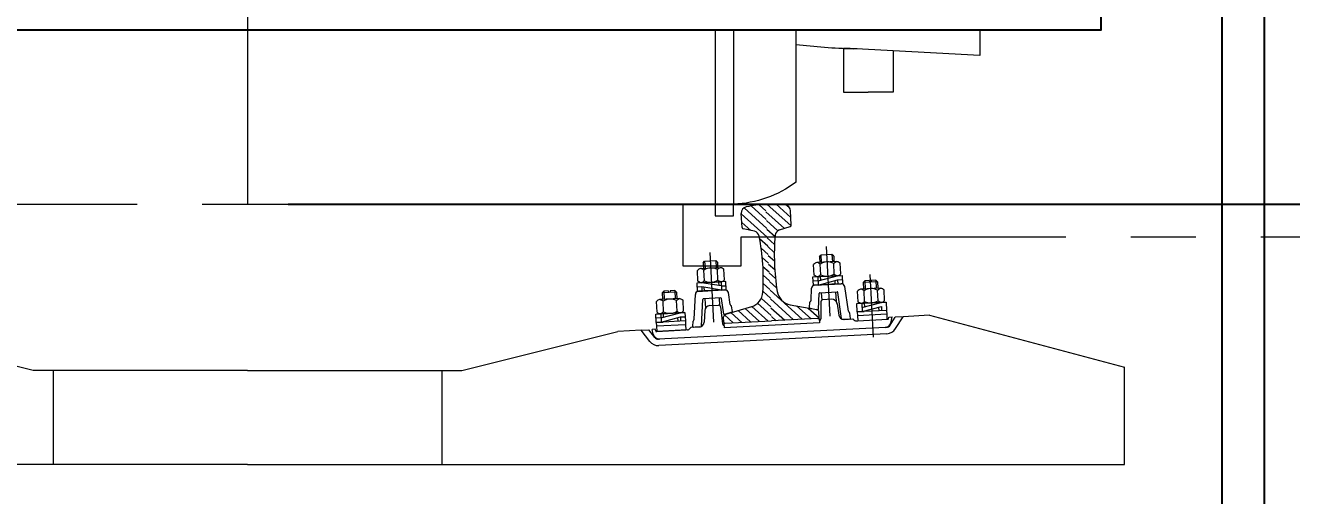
# Model space of a CAD drawing. Header units: millimetres. Extents: x -43929 to 22019, y 6537 to 66314.
# Drawn here: x 7143 to 9093, y 21939 to 22664 of the extents above; entities that cross this region are included whole.
import ezdxf

# ---------------------------------------------------------------- set-up
doc = ezdxf.new("R2010")
doc.units = ezdxf.units.MM
doc.set_wipeout_variables(frame=1)
for name, pattern in [('CENTER', [16, 10, -2, 2, -2]), ('K5LT32768', [0]), ('K5LT_AXLED', [19.5, 15, -1.5, 1.5, -1.5])]:
    doc.linetypes.add(name, pattern=pattern)
for name, color, linetype, lineweight in [('axes', 40, 'CENTER', 0), ('axes @ 1', 40, 'CENTER', 0), ('axes2', 40, 'CENTER', 13), ('dim', 4, 'Continuous', 15), ('hatch2', 7, 'Continuous', 9), ('line2', 7, 'Continuous', 18)]:
    doc.layers.add(name, color=color, linetype=linetype, lineweight=lineweight)
doc.layers.add('line1', color=5, linetype='Continuous', true_color=0x0000ff)
doc.styles.add('ГОСТ 2.304', font='CS_Gost2304.shx')
doc.dimstyles.new('СПДС', dxfattribs={"dimscale": 100, "dimtxt": 2.5, "dimasz": 2.5, "dimexe": 1.25, "dimexo": 0.625, "dimtad": 1, "dimdec": 0, "dimrnd": 0.001, "dimtxsty": 'ГОСТ 2.304', "dimblk": 'ARCHTICK', "dimblk1": 'ARCHTICK', "dimblk2": 'ARCHTICK', "dimcen": 2.5, "dimdle": 2, "dimadec": 0, "dimazin": 2, "dimtfac": 0.75, "dimtdec": 4, "dimtmove": 1, "dimatfit": 3, "dimfxl": 1, "dimtolj": 1, "dimarcsym": 1})

# ---------------------------------------------------------------- blocks, each defined once
blk = doc.blocks.new('*U100')
at = {"layer": 'hatch2', "ltscale": 5}
h = blk.add_hatch(dxfattribs=at)
h.set_pattern_fill('ANSI31', color=256, scale=3, angle=-2.981400153997468, style=0)
h.set_pattern_definition([(137.9815222859553, (3253.059400619823, 6870.572614517878), (6.375751474057575, 7.076398670302052), [])])
edge = h.paths.add_edge_path()
edge.add_ellipse((736.9093919051811, -173.5044744218758), major_axis=(2.82842411019934, 2.828430139288134), ratio=0.9999999999998298, start_angle=61.347732176719774, end_angle=137.9814612200011, ccw=False)
edge.add_line((735.7835229769116, -169.666191061784), (775.6740538891172, -157.9652547067672))
edge.add_ellipse((768.6373730895575, -133.9759837039164), major_axis=(-17.67768837055559, 17.67765068875063), ratio=0.999999999999992, start_angle=151.3477321767051, end_angle=221.8381609039573)
edge.add_ellipse((444.1320944249164, -116.0504677956051), major_axis=(-247.4876371877879, 247.4871096425184), ratio=0.9999999999999989, start_angle=221.838160903954, end_angle=236.016723094003)
edge.add_ellipse((778.3571036759531, -50.98209458804922), major_axis=(6.717507261724655, 6.717521580810541), ratio=0.9999999999999877, start_angle=326.0167230940014, end_angle=393.2212722913819)
edge.add_line((780.2963535754243, -41.68213169524097), (763.2814533186611, -38.13414509888389))
edge.add_ellipse((763.7917822373565, -35.68678644293686), major_axis=(1.767765068874316, 1.767768837054812), ratio=0.9999999999998817, start_angle=137.9814612199594, end_angle=213.2212722913265, ccw=False)
edge.add_line((761.2951663341373, -35.81682118936442), (760.1773306701798, -14.35481679448276))
edge.add_ellipse((770.1637942828238, -13.83467780883075), major_axis=(7.071060275500455, 7.071075348222441), ratio=0.9999999999999789, start_angle=57.75740643410501, end_angle=137.9814612199817, ccw=False)
edge.add_ellipse((806.5998453475768, -174.761413259519), major_axis=(-123.7438185938938, 123.7435548212591), ratio=0.999999999999986, start_angle=317.981461219979, end_angle=327.7574064340954, ccw=False)
edge.add_line((797.4974131027702, 0.001699917338555679), (806.8599148440408, -179.7546450645023))
edge.add_line((806.8599148440408, -179.7546450645023), (735.4260022087255, -183.4752376888646))
edge.add_ellipse((735.321974404389, -181.4779449666967), major_axis=(-1.414215069645891, 1.414212055101493), ratio=0.9999999999998166, start_angle=47.98146121995501, end_angle=137.981461219943, ccw=False)
edge.add_line((733.3246816876344, -181.5819727638154), (732.9148064643377, -173.7125300161424))
h = blk.add_hatch(dxfattribs=at)
h.set_pattern_fill('ANSI31', color=256, scale=3, angle=-2.981400153997468, style=0)
h.set_pattern_definition([(137.9815222859553, (996.6278944935184, 4838.190655353072), (6.375751474057575, 7.076398670302052), [])])
edge = h.paths.add_edge_path()
edge.add_ellipse((806.5998453475768, -174.761413259519), major_axis=(123.7435548212548, 123.7438185938896), ratio=0.9999999999999983, start_angle=398.2055160058486, end_angle=407.98146121997917, ccw=False)
edge.add_ellipse((826.120552194654, -10.92020353392581), major_axis=(-7.071075348223355, 7.071060275501369), ratio=0.9999999999999902, start_angle=227.9814612199756, end_angle=308.20551600560265, ccw=False)
edge.add_line((836.1070158000803, -10.40006454830291), (837.2248514640378, -31.86206894318457))
edge.add_ellipse((834.7282355681527, -31.99210368961212), major_axis=(1.767765068874467, 1.767768837054963), ratio=0.9999999999998639, start_angle=242.7416501486344, end_angle=317.98146121997974, ccw=False)
edge.add_line((835.4900518519571, -34.37320342299063), (818.9358069840819, -39.66961886978243))
edge.add_ellipse((821.8307088903384, -48.71779785651597), major_axis=(6.717507261724809, 6.717521580810696), ratio=0.9999999999999994, start_angle=62.74165014857022, end_angle=129.9461993459503)
edge.add_ellipse((1161.007019798621, -78.71246597915888), major_axis=(-247.4876371877814, 247.4871096425119), ratio=0.9999999999999992, start_angle=39.94619934594959, end_angle=54.12476153599907)
edge.add_ellipse((840.1198316534283, -130.2528625938867), major_axis=(17.67765068875032, 17.67768837055529), ratio=0.9999999999999966, start_angle=144.1247615360014, end_angle=214.6151902632508)
edge.add_line((835.6133985042106, -154.8433497846709), (876.5036610440584, -162.336866817699))
edge.add_ellipse((875.7826317423023, -166.2713447678834), major_axis=(-2.828430139287939, 2.828424110199145), ratio=0.9999999999998982, start_angle=227.9814612199503, end_angle=304.6151902632327, ccw=False)
edge.add_line((879.7772171829129, -166.0632891736168), (880.1870924062096, -173.9327319212898))
edge.add_ellipse((878.1897996822372, -174.0367597184377), major_axis=(1.414212055100949, 1.414215069645346), ratio=0.999999999999932, start_angle=227.9814612200032, end_angle=317.9814612200192, ccw=False)
edge.add_line((878.293827479356, -176.0340524401399), (806.8599148440408, -179.7546450645023))
edge.add_line((806.8599148440408, -179.7546450645023), (797.4974131027702, 0.001699917338555679))
for p, q in [((761.2951663341373, -35.81682118936442), (760.1658233621856, -14.13388095225673)), ((837.2248514640378, -31.86206894321367), (836.0955084920861, -10.17912870607688)), ((780.2963535754243, -41.68213169524097), (763.2814533186611, -38.13414509888389)), ((818.9358069840819, -39.66961886981153), (835.4900518519571, -34.37320342299063)), ((711.5941631409805, -74.4740236067737), (717.1893334802007, -181.8990898666088)), ((899.8330789100146, -77.60062696240493), (882.856090774294, -78.48486323750694)), ((890.6729079943616, -65.14681426534662), (896.2680783335818, -172.5718805251818)), ((902.4597295614658, -79.96720811823616), (899.8330789100146, -77.60062696240493)), ((899.8330789100146, -77.60062696240493), (900.4005681918934, -88.49619766292744)), ((697.2679176445818, -99.07624029877479), (728.4026298958343, -97.45460742918658)), ((701.410764758708, -90.43872322805692), (703.7773459135788, -87.81207257939968)), ((701.410764758708, -90.43872322805692), (701.8482192995725, -98.83767802634975)), ((703.7773459135788, -87.81207257939968), (720.7543340565171, -86.92783630383201)), ((703.7773459135788, -87.81207257939968), (704.3448352027917, -98.7076432799222)), ((723.3809847006341, -89.2944174601289), (720.7543340565171, -86.92783630383201)), ((720.7543340565171, -86.92783630383201), (721.3218233385123, -97.82340700435452)), ((723.3809847006341, -89.2944174601289), (723.8184392416151, -97.69337225795607)), ((872.4601925148163, -109.1560843521147), (871.6093873619102, -92.8209605946322)), ((907.4774857501034, -88.12760064363829), (876.342773506185, -89.74923351369216)), ((880.4895096194232, -81.11151388662984), (882.856090774294, -78.48486323750694)), ((880.4895096194232, -81.11151388662984), (880.92696415307, -89.51046868445701)), ((882.5294476728886, -108.6316332183487), (881.678642520099, -92.29650946086622)), ((882.856090774294, -78.48486323750694), (883.4235800562892, -89.38043393805856)), ((903.2859225046122, -107.5505446384486), (902.4351173518226, -91.21542088099523)), ((902.4597295614658, -79.96720811823616), (902.8971840951126, -88.36616291652899)), ((913.355177662801, -107.0260935046826), (912.5043725100113, -90.69096974722925)), ((693.385336653213, -118.4830911376339), (692.5345315003069, -102.1479673801805)), ((703.4545918112854, -117.9586400038679), (702.6037866584957, -101.6235162464145)), ((724.211066643009, -116.8775514239969), (723.3602614902193, -100.5424276665435)), ((734.2803218011977, -116.3531002902309), (733.4295166482916, -100.0179765327775)), ((870.5848922716687, -112.0789497383521), (915.5239785213489, -109.738324303471)), ((871.2506701762322, -124.8616231592023), (870.5848922716687, -112.0789497383521)), ((908.6217915185262, -110.0978205861175), (877.4870792746078, -111.7194534557057)), ((878.0747399812099, -111.6888454991276), (878.7405178784393, -124.4715189199778)), ((878.4076289334334, -118.0801822093199), (908.0341308119241, -110.1284285426955)), ((878.7405178784393, -124.4715189199778), (908.3670197641477, -116.5197652528877)), ((881.8695961545454, -111.4911926843924), (882.1603191674221, -117.0729600784543)), ((908.3670197641477, -116.5197652528877), (915.8568674663547, -116.1296610141289)), ((908.3670197641477, -116.5197652528877), (908.6999087091535, -122.9111019635457)), ((915.5239785213489, -109.738324303471), (916.1897564185783, -122.5209977243212)), ((958.3520883524325, -108.334516228002), (963.3700902527198, -204.6781757865974)), ((967.3140602296917, -116.9829855393618), (960.3235357067315, -117.3470828293066)), ((969.9407108811429, -119.3495666956587), (967.3140602296917, -116.9829855393618)), ((967.3140602296917, -116.9829855393618), (967.9679447051603, -129.5373098452983)), ((638.3881745273247, -136.6182822919509), (640.7547556821955, -133.9916316432937)), ((660.3583944692509, -135.4739765240229), (638.3881745273247, -136.6182822919509)), ((647.7459055955987, -133.6275017804874), (640.7547556821955, -133.9916316432937)), ((640.7547556821955, -133.9916316432937), (641.4086401576642, -146.5459559492301)), ((647.7459055955987, -133.6275017804874), (647.8759403438307, -136.1241176832118)), ((657.7317438179161, -133.107395367726), (650.7412192948395, -133.4714926576708)), ((650.7412192948395, -133.4714926576708), (650.8712540430715, -135.9681085603661)), ((660.3583944692509, -135.4739765240229), (657.7317438179161, -133.107395367726)), ((657.7317438179161, -133.107395367726), (658.3856282932684, -145.6617196736624)), ((660.3583944692509, -135.4739765240229), (660.8822441964876, -145.5316849272349)), ((736.4491226597456, -119.0653310890193), (691.5100364100654, -121.4059565238713)), ((691.5100364100654, -121.4059565238713), (692.175814314629, -134.1886299447506)), ((699.3327730718302, -127.4071889948682), (691.8429253624054, -127.7972932340926)), ((692.175814314629, -134.1886299447506), (708.816063052509, -133.3219325397222)), ((694.1960665908409, -134.0834063127113), (735.0907592889853, -131.9534306978167)), ((735.0907592889853, -131.9534306978167), (694.1960665908409, -134.0834063127113)), ((698.4122234130045, -121.0464602412248), (729.546935664257, -119.4248273712001)), ((729.2921639025444, -125.846772038436), (698.9998841196066, -121.0158522846468)), ((729.625052854768, -132.238108749094), (699.3327730718302, -127.4071889948682)), ((699.3327730718302, -127.4071889948682), (699.6656620241702, -133.7985257055261)), ((703.4508042417001, -133.6013788362325), (703.1599732950563, -128.0175391331431)), ((725.1644187768688, -119.6530881424842), (725.4551417969633, -125.2348555365752)), ((728.9592749503208, -119.4554353282147), (729.625052854768, -132.238108749094)), ((729.2921639025444, -125.846772038436), (736.7820116120856, -125.4566677992116)), ((729.625052854768, -132.238108749094), (737.114900556975, -131.8480045098695)), ((737.114900556975, -131.8480045098695), (736.4491226597456, -119.0653310890193)), ((743.0514648512471, -154.2316618218611), (740.2934022418922, -136.1910385507217)), ((867.6715985727496, -147.740896676376), (868.5405517164618, -129.5113624591322)), ((878.4076289334334, -118.0801822093199), (870.9177812240086, -118.4702864485444)), ((878.7405178784393, -124.4715189199778), (871.2506701762322, -124.8616231592023)), ((914.1695041424828, -122.6262213563896), (873.2748114515562, -124.7561969712551)), ((873.2748114515562, -124.7561969712551), (914.1695041424828, -122.6262213563896)), ((881.1290785132442, -136.3633778532094), (907.5635706390021, -134.9865531381802)), ((883.3612146087689, -136.2471183798916), (883.9580194475129, -147.7055362372776)), ((916.1897564185783, -122.5209977243212), (899.5495076808147, -123.3876951293496)), ((904.9147664916236, -123.1082488328393), (904.623935537762, -117.52440912975)), ((905.3314345508115, -135.1028126119636), (906.0875993353548, -149.6208785624476)), ((914.7245780507801, -175.8684279626759), (908.6040992338676, -135.8340747087495)), ((925.1683967579156, -164.7773835183471), (919.3721470953897, -126.8638292092946)), ((940.0275690279668, -150.1971965344856), (939.1767638751771, -133.862072777003)), ((975.0448622633703, -129.1687128260091), (943.9101500121178, -130.790345696063)), ((947.9704909391003, -120.4938724635867), (950.3370720939711, -117.8672218149295)), ((969.9407108811429, -119.3495666956587), (947.9704909391003, -120.4938724635867)), ((947.9704909391003, -120.4938724635867), (948.4943406662205, -130.5515808672644)), ((950.0968241861556, -149.6727454007196), (949.2460190332495, -133.3376216432371)), ((957.3282220073743, -117.5030919521523), (950.3370720939711, -117.8672218149295)), ((950.3370720939711, -117.8672218149295), (950.9909565694397, -130.421546120866)), ((957.3282220073743, -117.5030919521523), (957.4582567556063, -119.999707854382)), ((960.3235357067315, -117.3470828293066), (960.4535704549635, -119.8436987320019)), ((969.9407108811429, -119.3495666956587), (970.4645606082631, -129.4072750988998)), ((970.8532990178792, -148.5916568208195), (970.0024938649731, -132.2565330633661)), ((980.9225541759515, -148.0672056870535), (980.0717490231618, -131.7320819300658)), ((630.4452526161913, -166.3216063628206), (629.5944474632852, -149.9864826053672)), ((665.4625458514784, -145.2931226543733), (634.3278336003423, -146.9147555243981)), ((638.3881745273247, -136.6182822919509), (638.912024254445, -146.6759906956286)), ((640.5145077742636, -165.7971552290546), (639.6637026214739, -149.4620314716012)), ((661.2709826059872, -164.7160666491836), (660.4201774531975, -148.3809428917302)), ((671.340237764176, -164.1916155158833), (670.4894326113863, -147.8564917584008)), ((687.6356447755825, -177.1491348668642), (689.4618068557465, -138.8385718005593)), ((699.1751682284521, -187.0951900808432), (701.1034817127511, -146.6416202925611)), ((728.4848257855047, -144.3137624796072), (702.0503336597467, -145.6905871951021)), ((704.2824697480537, -145.5743277213187), (705.0386345325969, -160.0923936718027)), ((711.44632895221, -156.2161126109713), (725.1694734221091, -155.5013508369157)), ((726.2526896899799, -144.4300219533907), (726.849494536058, -155.8884398108057)), ((733.2001077688765, -169.1980268804182), (729.5253543731524, -145.1612840506423)), ((835.6133985042106, -154.8433497846709), (876.5036610440584, -162.3368668172334)), ((865.402317308588, -159.2365455017134), (865.7977227342781, -150.9414414564671)), ((879.0244615138508, -161.6028526148002), (880.1822265662486, -137.3144109511341)), ((882.7449400004698, -150.1108047926682), (882.4706080564065, -176.5351125567104)), ((899.3118811222957, -146.4312476647901), (885.5887366450625, -147.146009438351)), ((907.63610984548, -153.2114202298981), (910.3079660679214, -170.688163276558)), ((938.1522687849356, -153.1200619207229), (983.0913550272817, -150.7794364858419)), ((938.8180466893828, -165.9027353415731), (938.1522687849356, -153.1200619207229)), ((982.0965976680163, -150.8312478285225), (939.1509151433129, -153.0680480221636)), ((945.6421164943604, -152.7299576814985), (946.3078943915898, -165.5126311023487)), ((945.9750054467004, -159.1212943921564), (975.6015073250746, -151.1695407250663)), ((949.4369726678124, -152.532304867229), (949.7276956805727, -158.1140722608252)), ((983.0913550272817, -150.7794364858419), (983.7571329318453, -163.5621099067212)), ((628.56995237316, -169.244471749058), (673.5090386155061, -166.903846314206)), ((629.2357302776072, -182.0271451699373), (628.56995237316, -169.244471749058)), ((636.3926890348084, -175.2457042205206), (628.9028413253836, -175.6358084597159)), ((672.5142812562408, -166.9556576568575), (629.5685987314209, -169.1924578504986)), ((636.0598000825848, -168.8543675098335), (636.7255779798143, -181.6370409307128)), ((636.3926890348084, -175.2457042205206), (666.0191909132991, -167.2939505534014)), ((636.7255779798143, -181.6370409307128), (666.3520798655227, -173.6852872640884)), ((639.8546562560368, -168.6567146955931), (640.1453792687971, -174.2384820891893)), ((662.8998265929986, -180.2737708435743), (662.608995639137, -174.6899311409215)), ((666.3520798655227, -173.6852872640884), (673.8419275677297, -173.2951830248639)), ((666.3520798655227, -173.6852872640884), (666.6849688105285, -180.0766239742807)), ((666.3520798655227, -173.6852872640884), (666.6849688105285, -180.0766239742807)), ((673.5090386155061, -166.903846314206), (674.1748165199533, -179.6865197350562)), ((703.8715133760124, -163.8243773912545), (703.0297203528462, -181.4841267576849)), ((728.3058862350881, -158.1546705575893), (731.3238753502956, -184.407499747962)), ((733.3246816876344, -181.5819727638154), (732.9148064644542, -173.7125300161424)), ((745.8068690500222, -166.5366990058974), (734.4812906758161, -170.0031161439547)), ((775.6740538891172, -157.9652547067672), (735.7835229769116, -169.666191061784)), ((746.5027155287098, -165.4293601613608), (745.247696284554, -157.2202174981358)), ((866.2094367237296, -160.2656032661616), (877.8338492451003, -162.5366838520567)), ((880.1870924062096, -173.9327319212898), (879.7772171829129, -166.0632891736168)), ((928.3439739404712, -175.8615095646528), (927.0830820044503, -167.6139533248497)), ((938.8180466893828, -165.9027353415731), (949.3038334739394, -165.3565894066705)), ((946.3078943915898, -165.5126311023487), (938.8180466893828, -165.9027353415731)), ((938.8180466893828, -165.9027353415731), (939.1301300808555, -171.8946135076403)), ((984.0692163232015, -169.5539880727592), (939.1301300808555, -171.8946135076403)), ((939.1301300808555, -171.8946135076403), (939.5462412693305, -179.8837843958463)), ((946.3078943915898, -165.5126311023487), (975.9343962700805, -157.5608774357243)), ((949.3038334739394, -165.3565894066705), (949.2705445808824, -164.717455735663)), ((983.7571329318453, -163.5621099067212), (949.3038334739394, -165.3565894066705)), ((972.4821430047741, -164.1493610152102), (972.1913120509125, -158.5655213121208)), ((975.9343962700805, -157.5608774357243), (976.267285222304, -163.9522141459165)), ((975.9343962700805, -157.5608774357243), (976.267285222304, -163.9522141459165)), ((983.7571329318453, -163.5621099067212), (984.0692163232015, -169.5539880727592)), ((984.0692163232015, -169.5539880727592), (984.4853275116766, -177.5431589609652)), ((986.9009601491271, -176.6123686710489), (987.299217950902, -173.8918550019444)), ((986.9009601491271, -176.6123686710489), (987.299217950902, -173.8918550019444)), ((987.299217950902, -173.8918550019444), (992.292449757224, -173.6317855091183)), ((989.327542717685, -186.3182097756653), (997.104223835282, -173.8818448703096)), ((991.1903215151979, -181.1604639595607), (992.292449757224, -173.6317855091183)), ((1009.295444844058, -173.2468724141072), (997.104223835282, -173.8818448703096)), ((997.8063142682659, -191.6201370716444), (1009.295444844058, -173.2468724141072)), ((1049.999909408973, -171.1268047175545), (1009.295444844058, -173.2468724141072)), ((1049.999909408973, -171.1268047175545), (1349.999994668644, -251.1264849767322)), ((605.8423149917508, -194.2604874280514), (569.9999360510847, -196.1273163027654)), ((605.8423149917508, -194.2604874280514), (618.0335360005265, -193.6255149722856)), ((619.1780221232912, -211.34076525821), (605.8423149917508, -194.2604874280514)), ((627.0601147408597, -205.1866921358451), (618.0335360005265, -193.6255149722856)), ((627.7865279826801, -192.616858479596), (622.7932961835759, -192.8769279723929)), ((624.6715925949393, -200.2503727869771), (622.7932961835759, -192.8769279723929)), ((628.4652568141464, -195.281277944654), (627.7865279826801, -192.616858479596)), ((629.2357302776072, -182.0271451699373), (639.7215170621639, -181.4809992350347)), ((636.7255779798143, -181.6370409307128), (629.2357302776072, -182.0271451699373)), ((629.2357302776072, -182.0271451699373), (629.5478136689635, -188.0190233359754)), ((677.3796930266544, -193.5385722919309), (629.4863232700154, -196.0330698171456)), ((674.486899911426, -185.6783979010943), (629.5478136689635, -188.0190233359754)), ((629.5478136689635, -188.0190233359754), (629.963924857555, -196.0081942242105)), ((629.963924857555, -196.0081942242105), (674.903011099901, -193.6675687893294)), ((981.8159196241759, -189.6984591606597), (632.9416768639348, -207.8693654770032)), ((639.7215170621639, -181.4809992350347), (639.6882281691069, -180.841865563998)), ((674.1748165199533, -179.6865197350562), (639.7215170621639, -181.4809992350347)), ((674.1748165199533, -179.6865197350562), (674.486899911426, -185.6783979010943)), ((674.486899911426, -185.6783979010943), (674.903011099901, -193.6675687893294)), ((679.1760896198684, -192.8203480151715), (682.7533569477964, -189.7539440619294)), ((695.454904776765, -189.0923915384337), (682.7533569477964, -189.7539440619294)), ((685.6287466811482, -188.5031870396051), (686.0260023560841, -180.1692671727797)), ((686.6796264252625, -189.5494466638484), (697.2814643416787, -188.9972562757903)), ((733.4410158132669, -183.5786245178315), (735.4260022015078, -183.4752376888646)), ((733.4410158132669, -183.5786245178315), (733.798450165079, -190.4412232071336)), ((880.636248219409, -182.793264300446), (733.798450165079, -190.4412232071336)), ((735.4260022015078, -183.4752376888646), (806.8599148440408, -179.7546450645023)), ((878.293827479356, -176.0340524401399), (806.8599148440408, -179.7546450645023)), ((878.293827479356, -176.0340524401399), (880.2788138675969, -175.9306656111439)), ((880.2788138675969, -175.9306656111439), (880.636248219409, -182.793264300446)), ((927.4074731498258, -177.0112807162513), (916.8056352334097, -177.5634711042803)), ((918.6321947984397, -177.468335841666), (931.9153357823379, -176.776491386554)), ((933.6801783650881, -178.1801836062223), (931.9153357823379, -176.776491386554)), ((985.963519957033, -177.4661681915168), (939.0761307817884, -179.9082698189304)), ((985.963519957033, -177.4661681915168), (939.0761307817884, -179.9082698189304)), ((983.7564999287715, -189.5973851954041), (981.8159196241759, -189.6984591606597)), ((-330.0000000016298, -256.128275524854), (-570.0000639476348, -196.1285313175176)), ((330.000000001397, -256.1275720952544), (569.9999360510847, -196.1273163027654)), ((984.2766389143653, -199.583848805778), (633.4618158495286, -217.8558290873771)), ((1350.000154539011, -401.1264849767322), (1349.999994668644, -251.1264849767322)), ((-1.164153218269348e-10, -256.1279238100688), (-330.0000000016298, -256.128275524854)), ((-299.3750000023283, -256.1282428846462), (-299.3748461271171, -400.5032428844133)), ((-1.164153218269348e-10, -256.1279238100688), (330.000000001397, -256.1275720952544)), ((299.3750000019791, -256.1276047354622), (299.3751538773067, -400.5026047352294)), ((0.0001545412233099341, -401.1279238099523), (-1349.999845456565, -401.1293626431725)), ((0.0001545412233099341, -401.1279238099523), (1350.000154539011, -401.1264849767322))]:
    blk.add_line(p, q, dxfattribs=at)
for centre, radius, start, end in [((806.5998453475768, -174.761413259519), 175, 92.98152207612912, 102.7574673205824), ((806.5998453475768, -174.761413259519), 175, 83.20557703673616, 92.98152207612912), ((770.1637942828238, -13.83467780883075), 10, 102.7574673205824, 182.9815222948649), ((826.120552194654, -10.92020353392581), 10, 2.981522294864888, 83.20557703673616), ((763.7917822373565, -35.68678644293686), 2.5, 182.9815222948649, 258.2213331885595), ((834.7282355681527, -31.99210368961212), 2.5, 287.7417112446282, 2.981522294864888), ((778.3571036759531, -50.98209458804922), 9.5, 11.01678415422873, 78.22133318855953), ((444.1320944249164, -116.0504677956051), 350.0000000000001, 356.8382219730346, 11.01678415422873), ((1161.007019798621, -78.71246597915888), 350.0000000000001, 174.9462604171459, 189.1248226385671), ((821.8307088903384, -48.71779785651597), 9.5, 107.7417112446282, 174.9462604171459), ((892.9790329483803, -109.4609397349705), 20.55034039849888, 62.60369861681044, 123.3593457173836), ((713.904177086777, -118.7879465205187), 20.55034039849888, 62.60369861681044, 123.3593457173836), ((712.9106762147276, -99.71312114992179), 20.55034039849888, 242.6036986168104, 303.3593457173836), ((891.9855320763309, -90.3861143643735), 20.55034039849888, 242.6036986168104, 303.3593457173836), ((694.4561360873049, -139.0766381176654), 5, 92.98152207612912, 177.2709291296513), ((735.3508287781151, -136.9466625027708), 5, 8.692115430017424, 92.98152207612912), ((768.6373730895575, -133.9759837039164), 25, 286.3477931336014, 356.8382219730346), ((840.1198316534283, -130.2528625938867), 25, 189.1248226385671, 259.6152514580195), ((873.534880940686, -129.7494287762383), 5, 92.98152207612912, 177.2709291296513), ((881.1810924154706, -137.3620242142933), 1, 92.98152207612912, 177.2709291296513), ((907.6155845411122, -135.9851994992641), 1, 8.692115430017424, 92.98152207612912), ((914.4295736389467, -127.6194531613437), 5, 8.692115430017424, 92.98152207612912), ((960.5464094616473, -150.5020519173413), 20.55034039849888, 62.60369861681044, 123.3593457173836), ((650.9640930497553, -166.626461746142), 20.55034039849888, 62.60369861681044, 123.3593457173836), ((702.1023475619731, -146.6892335561861), 1, 92.98152207612912, 177.2709291296513), ((725.3255151214544, -158.497289919731), 3.000000000000682, 6.557856676504086, 92.98152207612912), ((728.536839680397, -145.3124088406912), 1, 8.692115430017424, 92.98152207612912), ((746.0170089295134, -153.7782874508121), 3, 188.6921154300174, 243.9307698437908), ((866.7965885762824, -150.989054720063), 1, 122.0322748053277, 177.2709291296513), ((864.6750010324176, -147.598056886025), 3, 302.0322748053277, 357.2709291296512), ((885.7447783370735, -150.1419485216029), 3.000000000000682, 92.98152207612912, 179.4051879165361), ((899.7279923107708, -154.4204185525596), 8.000000000001819, 8.692115430017424, 92.98152207612912), ((959.5529085894814, -131.4272265467444), 20.55034039849888, 242.6036986168104, 303.3593457173836), ((649.9705921777058, -147.5516363751085), 20.55034039849888, 242.6036986168104, 303.3593457173836), ((711.8624401406851, -164.2052834987117), 8.000000000001819, 92.98152207612912, 177.2709291296513), ((736.9093919051811, -173.5044744218758), 4, 106.3477931336015, 182.9815222948649), ((734.1886224616319, -169.0469020899327), 1, 188.6921154300174, 287.0177658215159), ((744.2591815917986, -157.3713422886503), 1, 8.692115430017424, 63.93076984379073), ((745.5142008359544, -165.5804849518754), 1, 287.0177658215159, 8.692115430017424), ((866.4011831504758, -159.2841587653093), 1, 177.2709291296513, 258.9452787614339), ((875.7826317423023, -166.2713447678834), 4, 2.981522294864888, 79.61525145801956), ((878.0255956646288, -161.5552393512044), 1, 258.9452787614339, 357.2709291296512), ((878.1897996822372, -174.0367597184377), 2, 272.9815220761291, 2.981522294864888), ((918.2160836099647, -169.4791649534309), 8.000000000001819, 188.6921154300174, 272.9815220761291), ((928.1339408361819, -164.3240091472981), 3, 188.6921154300174, 239.3466019209507), ((926.0945673116948, -167.7650781153643), 1, 8.692115430017424, 59.3466019209507), ((677.2236513346434, -190.5426332091156), 3.000000000000682, 272.9815220761291, 310.6029088028853), ((686.6276125303702, -188.5508003027644), 1, 177.2709291296513, 272.9815220761291), ((687.0248681980884, -180.2168804363755), 1, 126.6164423934966, 177.2709291296513), ((684.6390472425846, -177.0062950765132), 3, 306.6164423934966, 357.2709291296512), ((695.03879358829, -181.1032206502277), 8.000000000001819, 272.9815220761291, 357.2709291296512), ((697.1774365445599, -186.9999635536224), 2, 272.9815220761291, 357.2709291296512), ((734.3042464639293, -184.0648803858203), 3.000000000000682, 186.5578566765041, 256.7855643460248), ((735.321974404389, -181.4779449666967), 2, 182.9815222948649, 272.9815220761291), ((879.4707697199192, -176.5039688282122), 3.000000000000682, 289.177480207006, 359.4051879165361), ((916.7016074362909, -175.5661783821124), 2, 188.6921154300174, 272.9815220761291), ((927.3554592477158, -176.0126343551674), 1, 272.9815220761291, 8.692115430017424), ((938.6600195933133, -171.9190989311901), 8.000000000001819, 231.5025243373898, 272.9815220761291), ((981.2957806384657, -179.7119955502858), 10.00000000000227, 272.9815220761291, 351.6715897925097), ((983.3924026351888, -182.6068606687186), 7.000000000000001, 272.9815220761291, 327.9815222624167), ((983.3924026351888, -182.6068606687186), 17, 272.9815220761291, 327.9815222624167), ((985.9115060621407, -176.4675218304328), 1.000000000000227, 272.9815220761291, 351.6715897925097), ((985.9115060621407, -176.4675218304328), 1.000000000000227, 272.9815220761291, 351.6715897925097), ((632.5775795703521, -200.878840949852), 17, 217.9815223342389, 272.9815220761291), ((634.3621181828203, -197.7818279022467), 10.00000000000227, 194.291454735892, 272.9815220761291), ((632.5775795703521, -200.878840949852), 7.000000000000001, 217.9815223342389, 272.9815220761291), ((629.434309367789, -195.0344234560616), 1.000000000000227, 194.291454735892, 272.9815220761291)]:
    blk.add_arc(centre, radius, start, end, dxfattribs=at)
for points, knots in [([(723.3602614902193, -100.5424276665435), (725.0218606098788, -99.02076024949201), (728.2691904833773, -96.0469045190548), (731.7364098327234, -98.71506487752777), (733.4295166482916, -100.0179765327775)], [0, 0, 0, 0, 5.912707747360542, 11.55544215744828, 11.55544215744828, 11.55544215744828, 11.55544215744828]), ([(881.678642520099, -92.29650946086622), (879.8679526965134, -90.95569413717021), (876.3292488825973, -88.33528491287143), (873.1579774089623, -91.34920709667495), (871.6093873619102, -92.8209605946322)], [0, 0, 0, 0, 5.912707747360542, 11.55544215744828, 11.55544215744828, 11.55544215744828, 11.55544215744828]), ([(902.4351173518226, -91.21542088099523), (904.0967164714821, -89.69375346394372), (907.3440463376464, -86.71989773353562), (910.811265687109, -89.38805809197947), (912.5043725100113, -90.69096974722925)], [0, 0, 0, 0, 5.912707747359466, 11.5554421574495, 11.5554421574495, 11.5554421574495, 11.5554421574495]), ([(702.6037866584957, -101.6235162464145), (700.7930968422443, -100.2827009222528), (697.254393020994, -97.66229169841972), (694.083121547359, -100.6762138822232), (692.5345315003069, -102.1479673801805)], [0, 0, 0, 0, 5.912707747359466, 11.5554421574495, 11.5554421574495, 11.5554421574495, 11.5554421574495]), ([(724.211066643009, -116.8775514239969), (726.0217564665945, -118.218366747722), (729.5604602805106, -120.8387759719917), (732.731731754262, -117.8248537881882), (734.2803218011977, -116.3531002902309)], [0, 0, 0, 0, 5.912707747362735, 11.55544215745514, 11.55544215745514, 11.55544215745514, 11.55544215745514]), ([(882.5294476728886, -108.6316332183487), (880.8678485532291, -110.1533006354002), (877.6205186797306, -113.1271563658083), (874.1532993377186, -110.4589960073645), (872.4601925148163, -109.1560843521147)], [0, 0, 0, 0, 5.912707747362735, 11.55544215745514, 11.55544215745514, 11.55544215745514, 11.55544215745514]), ([(903.2859225046122, -107.5505446384486), (905.0966123208636, -108.8913599626394), (908.6353161421139, -111.5117691864434), (911.8065876158653, -108.497847002669), (913.355177662801, -107.0260935046826)], [0, 0, 0, 0, 5.912707747361475, 11.55544215745398, 11.55544215745398, 11.55544215745398, 11.55544215745398]), ([(703.4545918112854, -117.9586400038679), (701.7929926916258, -119.4803074209485), (698.5456628254615, -122.4541631513566), (695.0784434759989, -119.7860027928837), (693.385336653213, -118.4830911376339)], [0, 0, 0, 0, 5.912707747361475, 11.55544215745398, 11.55544215745398, 11.55544215745398, 11.55544215745398]), ([(949.2460190332495, -133.3376216432371), (947.4353292097803, -131.9968063195411), (943.8966253957478, -129.3763970957079), (940.7253539147787, -132.3903192790458), (939.1767638751771, -133.862072777003)], [0, 0, 0, 0, 5.912707747357923, 11.55544215744808, 11.55544215744808, 11.55544215744808, 11.55544215744808]), ([(970.0024938649731, -132.2565330633661), (971.664092984749, -130.7348656467802), (974.911422850797, -127.7610099159065), (978.3786422002595, -130.429170274816), (980.0717490231618, -131.7320819300658)], [0, 0, 0, 0, 5.912707747359407, 11.55544215744969, 11.55544215744969, 11.55544215744969, 11.55544215744969]), ([(639.6637026214739, -149.4620314716012), (637.8530127978884, -148.1212161478761), (634.3143089839723, -145.5008069240721), (631.1430375103373, -148.5147291074099), (629.5944474632852, -149.9864826053672)], [0, 0, 0, 0, 5.912707747360288, 11.55544215745051, 11.55544215745051, 11.55544215745051, 11.55544215745051]), ([(660.4201774531975, -148.3809428917302), (662.081776572857, -146.8592754751153), (665.3291064390214, -143.8854197442415), (668.796325788484, -146.553580103151), (670.4894326113863, -147.8564917584008)], [0, 0, 0, 0, 5.912707747359718, 11.55544215744965, 11.55544215744965, 11.55544215744965, 11.55544215744965]), ([(950.0968241861556, -149.6727454007196), (948.4352250663796, -151.1944128177711), (945.1878951929975, -154.1682685486448), (941.720675843535, -151.5001081897353), (940.0275690279668, -150.1971965344856)], [0, 0, 0, 0, 5.912707747360288, 11.55544215745259, 11.55544215745259, 11.55544215745259, 11.55544215745259]), ([(970.8532990178792, -148.5916568208195), (972.6639888340142, -149.9324721450103), (976.2026926553808, -152.5528813688143), (979.3739641290158, -149.5389591850399), (980.9225541759515, -148.0672056870535)], [0, 0, 0, 0, 5.912707747361679, 11.55544215745418, 11.55544215745418, 11.55544215745418, 11.55544215745418]), ([(640.5145077742636, -165.7971552290546), (638.8529086546041, -167.3188226461061), (635.605578781222, -170.292678377009), (632.1383594317595, -167.6245180180704), (630.4452526161913, -166.3216063628206)], [0, 0, 0, 0, 5.912707747362481, 11.55544215745483, 11.55544215745483, 11.55544215745483, 11.55544215745483]), ([(661.2709826059872, -164.7160666491836), (663.0816724222386, -166.0568819733453), (666.6203762436053, -168.6772911971784), (669.7916477172403, -165.6633690133749), (671.340237764176, -164.1916155158833)], [0, 0, 0, 0, 5.912707747361679, 11.555442157454, 11.555442157454, 11.555442157454, 11.555442157454])]:
    blk.add_open_spline(points, degree=3, knots=knots, dxfattribs=at)
at = {"layer": 'line2', "linetype": 'K5LT32768', "lineweight": 18}
blk.add_line((1127.514532551169, 229.1796878844616), (918.0973422123352, 240.4995360108733), dxfattribs=at)
at = {"layer": 'line2', "linetype": 'Continuous', "lineweight": 0}
for points in [[(938.4145682903472, 239.4013075742405), (917.3404230623273, 239.4013075742405), (917.3404230623273, 172.8554402720474), (955.7606974627124, 172.8554402720765)], [(994.1809718630975, 236.386907381122), (994.1809718630975, 172.8554402720765), (955.7606974627124, 172.8554402720765)]]:
    blk.add_lwpolyline(points, dxfattribs=at)
at = {"layer": 'line2', "linetype": 'K5LT32768', "lineweight": 18}
blk.add_lwpolyline([(719.9999999998836, 0.1408543252036907), (719.9999999998836, -18.10123433312401), (748.2996203158982, -18.10123433309491), (748.2996203158982, 0.1408543252036907)], dxfattribs=at)
at = {"layer": 'line2', "linetype": 'Continuous', "lineweight": 0}
blk.add_ellipse((960.6964070283575, 370.4101329767436), major_axis=(-362.8303607255075, -2.032058891384598e-12), ratio=0.3613307543998023, start_param=1.244856324912086, end_param=1.494712022537005, dxfattribs=at)
at = {"layer": 'line2', "linetype": 'K5LT32768', "lineweight": 18, "extrusion": (0, 0, -1)}
blk.add_ellipse((743.0925041704904, 168.1839601162355), major_axis=(-1.029427137933977e-14, 168.1237623373118), ratio=1, start_param=2.493984301055834, end_param=3.110615777215745, dxfattribs=at)
blk.add_wipeout([(1313.655348622536, 268.28873305689194), (-1313.6553486227156, 268.28873305689194), (-1313.6553486227156, 772.2577311292068), (-1500.000000000233, 772.2577311292068), (-1500.000000000233, 1806.7483054853453), (1499.999999999883, 1806.7483054853453), (1499.999999999883, 772.2577311292068), (1313.655348622536, 772.2577311292068)]).dxf.layer = 'hatch2'
at = {"layer": 'axes2', "color": 30, "ltscale": 100, "true_color": 0xff8000}
blk.add_line((0, 2060.61428398214), (0, 0), dxfattribs=at)
at = {"layer": 'line1', "ltscale": 1000}
blk.add_lwpolyline([(-1313.655348622706, 268.2887330568919), (-1313.655348622706, 772.2577311292407), (-1500.000000000116, 772.2577311292407), (-1500.000000000233, 1806.74830548538), (1499.999999999884, 1806.748305485351), (1499.999999999884, 772.2577311292407), (1313.655348622589, 772.2577311292407), (1313.655348622589, 268.2887330568919)], close=True, dxfattribs=at)
at = {"layer": 'line2', "linetype": 'K5LT32768', "lineweight": 18}
for p, q in [((719.9999999998836, 268.2887330568919), (719.9999999998836, 0.1408543252036907)), ((748.2996203160146, 268.2887330568919), (748.2996203160146, 0.1408543252036907)), ((844.5183293905575, 34.10039870446781), (844.5183293905575, 268.2887330568919)), ((1127.514532551169, 268.2887330568919), (1127.514532551169, 229.1796878844616))]:
    blk.add_line(p, q, dxfattribs=at)
blk = doc.blocks.new('_ArchTick')
at = {"color": 0, "linetype": 'ByBlock', "const_width": 0.15}
blk.add_lwpolyline([(-0.5, -0.5), (0.5, 0.5)], dxfattribs=at)
blk = doc.blocks.new('*D154')
at = {"layer": 'Defpoints', "color": 0, "ltscale": 1000, "transparency": 16777216}
for p in [(5985.041718492124, 23160.10442983265), (8985.04171849224, 23160.10442983268), (8985.04171849224, 21149.02827311618)]:
    blk.add_point(p, dxfattribs=at)
at = {"layer": 'dim', "color": 0, "lineweight": -2, "ltscale": 1000, "transparency": 16777216}
for p, q in [((5985.041718492124, 23097.60442983265), (5985.041718492124, 21024.02827311618)), ((8985.04171849224, 23097.60442983268), (8985.04171849224, 21024.02827311618)), ((5785.041718492124, 21149.02827311618), (9185.04171849224, 21149.02827311618))]:
    blk.add_line(p, q, dxfattribs=at)
at = {"layer": 'dim', "color": 0, "lineweight": -2, "ltscale": 1000, "transparency": 16777216, "xscale": 250, "yscale": 250, "zscale": 250, "rotation": 180}
blk.add_blockref('_ArchTick', (5985.041718492124, 21149.02827311618), dxfattribs=at)
at = {"layer": 'dim', "color": 0, "lineweight": -2, "ltscale": 1000, "transparency": 16777216, "xscale": 250, "yscale": 250, "zscale": 250}
blk.add_blockref('_ArchTick', (8985.04171849224, 21149.02827311618), dxfattribs=at)
at = {"layer": 'dim', "color": 0, "ltscale": 1000, "transparency": 16777216, "insert": (7485.041718492183, 21336.52827311618), "char_height": 250, "attachment_point": 5, "style": 'ГОСТ 2.304'}
blk.add_mtext('\\A1;3000', dxfattribs=at)
blk = doc.blocks.new('*D155')
at = {"layer": 'Defpoints', "color": 0, "ltscale": 1000, "transparency": 16777216}
for p in [(5920.041718492241, 24409.54555175738), (9050.04171849224, 24409.54555175738), (9050.04171849224, 20326.39375122767)]:
    blk.add_point(p, dxfattribs=at)
at = {"layer": 'dim', "color": 0, "lineweight": -2, "ltscale": 1000, "transparency": 16777216}
for p, q in [((5920.041718492241, 24347.04555175738), (5920.041718492241, 20201.39375122767)), ((9050.04171849224, 24347.04555175738), (9050.04171849224, 20201.39375122767)), ((5720.041718492241, 20326.39375122767), (9250.04171849224, 20326.39375122767))]:
    blk.add_line(p, q, dxfattribs=at)
at = {"layer": 'dim', "color": 0, "lineweight": -2, "ltscale": 1000, "transparency": 16777216, "xscale": 250, "yscale": 250, "zscale": 250, "rotation": 180}
blk.add_blockref('_ArchTick', (5920.041718492241, 20326.39375122767), dxfattribs=at)
at = {"layer": 'dim', "color": 0, "lineweight": -2, "ltscale": 1000, "transparency": 16777216, "xscale": 250, "yscale": 250, "zscale": 250}
blk.add_blockref('_ArchTick', (9050.04171849224, 20326.39375122767), dxfattribs=at)
at = {"layer": 'dim', "color": 0, "ltscale": 1000, "transparency": 16777216, "insert": (7485.041718492241, 20513.89375122767), "char_height": 250, "attachment_point": 5, "style": 'ГОСТ 2.304'}
blk.add_mtext('\\A1;3130', dxfattribs=at)
blk = doc.blocks.new('*D156')
at = {"layer": 'Defpoints', "color": 0, "ltscale": 1000, "transparency": 16777216}
for p in [(7485.041718492357, 26987.82848084275), (11047.09690815241, 26987.82848084275), (7485.041718492357, 22387.99637592717)]:
    blk.add_point(p, dxfattribs=at)
at = {"layer": 'dim', "color": 0, "lineweight": -2, "ltscale": 1000, "transparency": 16777216}
for p, q in [((11047.09690815241, 22187.99637592717), (11047.09690815241, 27187.82848084275)), ((7547.541718492357, 26987.82848084275), (11172.09690815241, 26987.82848084275)), ((7547.541718492357, 22387.99637592717), (11172.09690815241, 22387.99637592717))]:
    blk.add_line(p, q, dxfattribs=at)
at = {"layer": 'dim', "color": 0, "lineweight": -2, "ltscale": 1000, "transparency": 16777216, "xscale": 250, "yscale": 250, "zscale": 250}
for p, rotation in [((11047.09690815241, 26987.82848084275), 90), ((11047.09690815241, 22387.99637592717), 270)]:
    blk.add_blockref('_ArchTick', p, dxfattribs=dict(at, rotation=rotation))
at = {"layer": 'dim', "color": 0, "ltscale": 1000, "transparency": 16777216, "insert": (10859.59690815241, 24687.91242838496), "char_height": 250, "attachment_point": 5, "rotation": 90, "style": 'ГОСТ 2.304'}
blk.add_mtext('\\A1;4600', dxfattribs=at)

msp = doc.modelspace()

# ---------------------------------------------------------------- linework, layer by layer
at = {"layer": 'axes', "color": 1, "lineweight": 20, "ltscale": 50}
msp.add_lwpolyline([(5035.041718492357, 26637.84669870344), (5035.041718492357, 23437.84669870344), (5565.041718492357, 23437.84669870344), (5565.041718492357, 22537.84669870344), (5740.041718492357, 22537.84669870344), (5740.041718492357, 22337.84669870344), (6725.04171849259, 22337.84669870356), (6725.04171849259, 22292.84669870344), (6815.041718492823, 22292.84669870356), (6815.041718492357, 22387.84669870344), (7485.041718492357, 22387.84669870344), (8155.041718492124, 22387.84669870344), (8155.041718491892, 22292.84669870356), (8245.041718491892, 22292.84669870344), (8245.041718491892, 22337.84669870356), (9230.041718492124, 22337.84669870344), (9230.041718492124, 22537.84669870344), (9405.041718492124, 22537.84669870344), (9405.041718492124, 23437.84669870344), (9935.041718492124, 23437.84669870344), (9935.041718492124, 26637.84669870344)], dxfattribs=at)

# ---------------------------------------------------------------- next in the draw order: block references
at = {"layer": 'axes @ 1', "color": 30, "linetype": 'K5LT_AXLED', "ltscale": 200, "true_color": 0xff8000}
msp.add_blockref('*U100', (7485.041718492357, 22387.84669870344), dxfattribs=at)

# ---------------------------------------------------------------- next in the draw order: dimensions: what is measured, and where the dimension line sits
at = {"layer": 'dim', "ltscale": 1000}
dim = msp.add_linear_dim(base=(11047.09690815241, 26987.82848084275), p1=(7485.041718492357, 22387.99637592717), p2=(7485.041718492357, 26987.82848084275), angle=90, dimstyle='СПДС', override={"dimscale": 100, "dimlfac": 1, "dimtxsty": 'ГОСТ 2.304', "dimblk1": 'ArchTick', "dimblk2": 'ArchTick', "dimsah": 1, "dimfxl": 1.25, "dimtolj": 1}, dxfattribs=at)
dim.commit()
dim.dimension.update_dxf_attribs({"geometry": '*D156', "text_midpoint": (10859.59690815241, 24687.91242838496)})
for base, p1, p2, picture, middle in [((9050.04171849224, 20326.39375122767), (5920.041718492241, 24409.54555175738), (9050.04171849224, 24409.54555175738), '*D155', (7485.041718492241, 20513.89375122767)), ((8985.04171849224, 21149.02827311618), (5985.041718492124, 23160.10442983265), (8985.04171849224, 23160.10442983268), '*D154', (7485.041718492183, 21336.52827311618))]:
    dim = msp.add_linear_dim(base=base, p1=p1, p2=p2, dimstyle='СПДС', override={"dimscale": 100, "dimlfac": 1, "dimtxsty": 'ГОСТ 2.304', "dimblk1": 'ArchTick', "dimblk2": 'ArchTick', "dimsah": 1, "dimfxl": 1.25, "dimtolj": 1}, dxfattribs=at)
    dim.commit()
    dim.dimension.update_dxf_attribs({"geometry": picture, "text_midpoint": middle})

doc.saveas('drawing.dxf')
